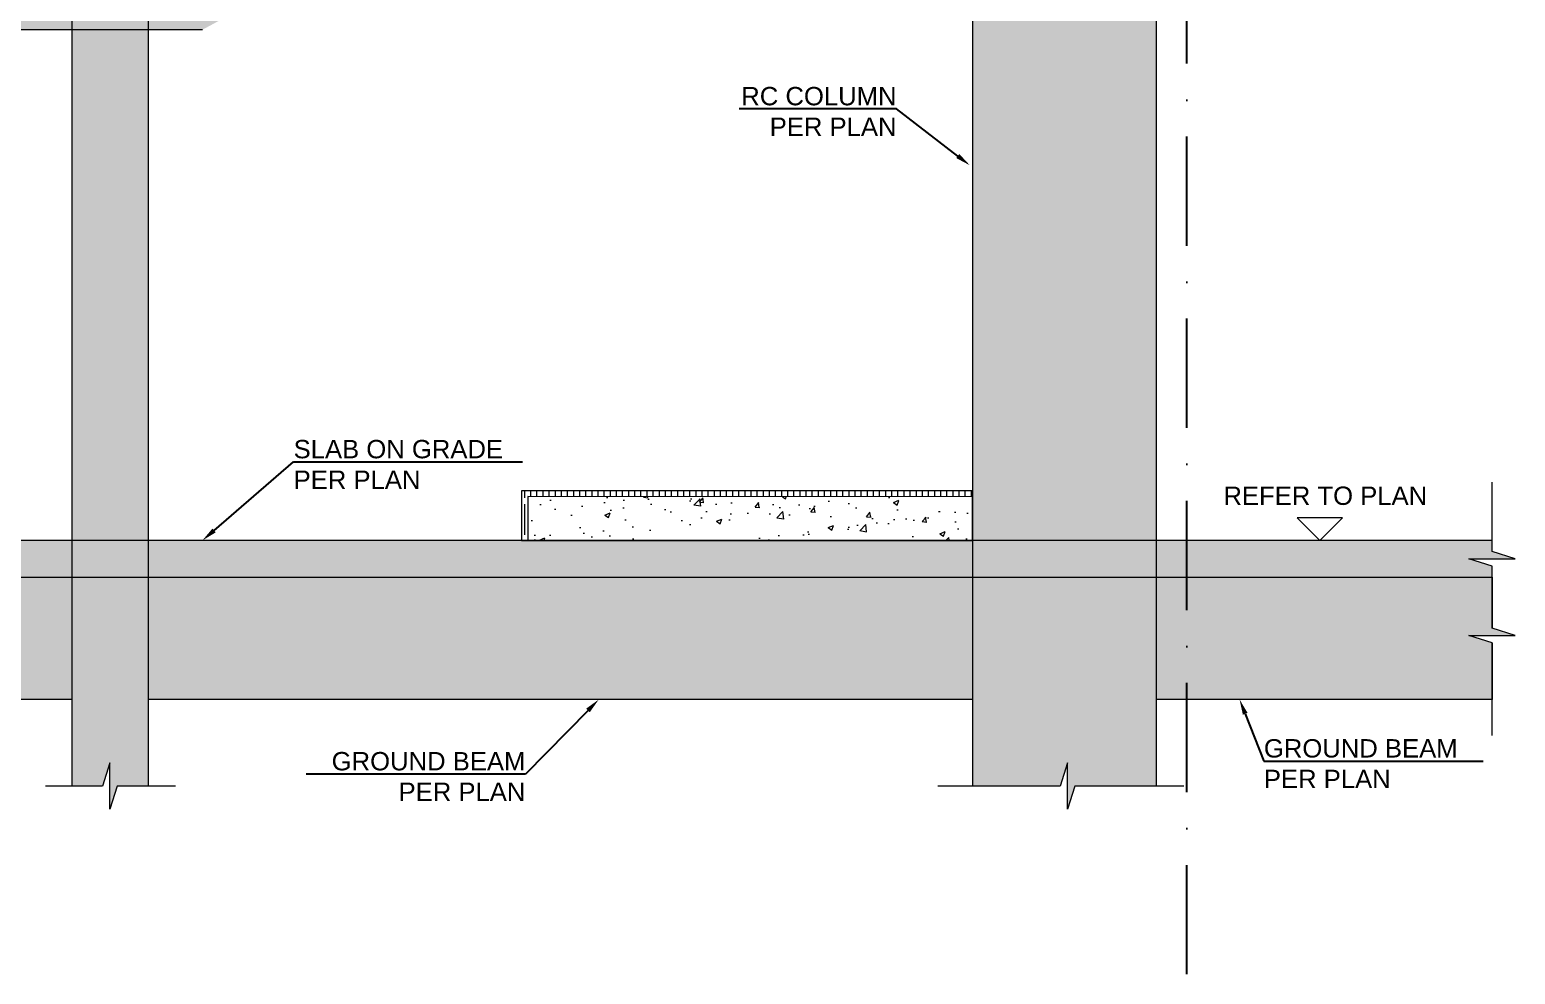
# Model space of a CAD drawing. Header units: millimetres. Extents: x -75675 to 439858, y -36597 to -1720.
# Drawn here: x 435002 to 439858, y -36597 to -33509 of the extents above; entities that cross this region are included whole.
import ezdxf
from ezdxf import colors
from ezdxf.entities.mleader import LeaderData, LeaderLine
from ezdxf.math import Vec2, Vec3

# ---------------------------------------------------------------- set-up
doc = ezdxf.new("R2010")
doc.units = ezdxf.units.MM
doc.header["$LTSCALE"] = 75
doc.linetypes.add('Dash Dot 3_16_', pattern=[7.9375, 4.7625, -1.5875, 0, -1.5875])
doc.layers.add('00_A_GRIDS.3D', color=7, linetype='Continuous')
doc.layers.add('05_DIMENSION_SETTING OUT EXTERIOR.DIM', color=7, linetype='Continuous')
for name, color, linetype, lineweight in [('A-ANNO-DIMS', 211, 'Continuous', 9), ('G-ANNO-SYMB', 111, 'Continuous', 9), ('S-HATCH', 8, 'Continuous', 9), ('S-Slab', 3, 'Continuous', 13)]:
    doc.layers.add(name, color=color, linetype=linetype, lineweight=lineweight)
doc.styles.add('GENERATED_STYLE_1', font='arial.ttf')

msp = doc.modelspace()

# ---------------------------------------------------------------- hatches: boundary and pattern name
at = {"layer": 'S-HATCH', "transparency": 33554687}
h = msp.add_hatch(color=9, dxfattribs=at)
h.dxf.hatch_style = 1
h.paths.add_polyline_path([(430784.4368269247, -35298.71061162238), (430184.4368269247, -35298.71061162238), (430184.4368269247, -35981.51913358457), (430470.6161879214, -35981.51913358457), (430494.661305851, -35905.79905212112), (430494.661305851, -35981.51913358457), (430494.661305851, -36057.23921504588), (430518.7064237805, -35981.51913358457), (430784.4368269247, -35981.51913358457)])
h.paths.add_polyline_path([(430784.4368269247, -30865.79909776555), (430759.130306588, -30865.79909776555), (430759.130306588, -30766.21055580783), (430784.4368269247, -30766.21055580783), (430784.4368269247, -26987.51590946317), (430518.7064237805, -26987.51590946317), (430494.661305851, -27063.23599092447), (430494.661305851, -26987.51590946317), (430494.661305851, -26911.79582799971), (430470.6161879214, -26987.51590946317), (430184.4368269247, -26987.51590946317), (430184.4368269247, -31107.87721626773), (430459.3759047244, -31107.87721626773), (430459.3759047244, -31207.46575822544), (430184.4368269247, -31207.46575822544), (430184.4368269247, -35016.71058384514), (430784.4368269247, -35016.21058246188), (430784.4368269247, -34853.21055442458), (430784.4368269247, -34853.71055580783)])
h.paths.add_polyline_path([(430459.130306588, -31036.63243109888), (430459.130306588, -30937.04388914116), (430759.3759047244, -30937.04388914116), (430759.3759047244, -31036.63243109888)], flags=16)
h.paths.add_polyline_path([(430479.130306588, -31016.63243109888), (430479.130306588, -30957.04388914116), (430739.3759047244, -30957.04388914116), (430739.3759047244, -31016.63243109888)], flags=0)
h.paths.add_polyline_path([(438684.0058361439, -27449.13242489211), (438409.130332299, -27449.13242489211), (438409.130332299, -27349.54388293439), (438684.0058361439, -27349.54388293439), (438684.0058361439, -26987.51590946317), (438418.2754329998, -26987.51590946317), (438394.2303150702, -27063.23599092447), (438394.2303150702, -26987.51590946317), (438394.2303150702, -26911.79582799971), (438370.1851971406, -26987.51590946317), (438084.0058361439, -26987.51590946317), (438084.0058361439, -27691.21055580783), (438109.3759304354, -27691.21055580783), (438109.3759304354, -27790.79909776555), (438084.0058361439, -27790.79909776555), (438084.0058361439, -31765.21056236435), (438109.7078053491, -31765.21056236435), (438109.7078053491, -31864.79910432207), (438084.0058361439, -31864.79910432207), (438084.0058361439, -35178.71061162238), (438684.0058361439, -35178.71061162238), (438684.0058361439, -31539.79910876909), (438409.4622072127, -31539.79910876909), (438409.4622072127, -31440.21056681137), (438684.0058361439, -31440.21056681137)])
h.paths.add_polyline_path([(438409.7078053491, -31602.71055580783), (438409.7078053491, -31702.29909776555), (438109.4622072127, -31702.29909776555), (438109.4622072127, -31602.71055580783)], flags=16)
h.paths.add_polyline_path([(438389.7078053491, -31622.71055580783), (438389.7078053491, -31682.29909950373), (438129.4622072127, -31682.29909950373), (438129.4622072127, -31622.71055580783)], flags=0)
h.paths.add_polyline_path([(438109.130332299, -27619.96575822544), (438109.130332299, -27520.37721626773), (438409.3759304354, -27520.37721626773), (438409.3759304354, -27619.96575822544)], flags=16)
h.paths.add_polyline_path([(438129.130332299, -27599.96575822544), (438129.130332299, -27540.37721626773), (438389.3759304354, -27540.37721626773), (438389.3759304354, -27599.96575822544)], flags=0)
h.paths.add_polyline_path([(438684.0058361439, -35298.71061162239), (438084.0058361439, -35298.71061162239), (438084.0058361439, -35981.51913358457), (438370.1851971406, -35981.51913358457), (438394.2303150702, -35905.79905212112), (438394.2303150702, -35981.51913358457), (438394.2303150702, -36057.23921504588), (438418.2754329998, -35981.51913358457), (438684.0058361439, -35981.51913358457)])
h = msp.add_hatch(color=9, dxfattribs=at)
h.dxf.hatch_style = 1
h.paths.add_polyline_path([(433729.1302892587, -35298.71061162238), (433479.1302892587, -35298.71061162238), (433479.1302892587, -35981.51913358457), (433579.7377942951, -35981.51913358457), (433603.7829122246, -35905.79905212112), (433603.7829122246, -35981.51913358457), (433603.7829122246, -36057.23921504588), (433627.8280301542, -35981.51913358457), (433729.1302892587, -35981.51913358457)])
h.paths.add_polyline_path([(435139.3758873952, -35981.51913358457), (435239.9833924315, -35981.51913358457), (435264.0285103611, -35905.79905212112), (435264.0285103611, -35981.51913358457), (435264.0285103611, -36057.23921504588), (435288.0736282907, -35981.51913358457), (435389.3758873952, -35981.51913358457), (435389.3758873952, -35298.71061162239), (435139.3758873952, -35298.71061162239)])
h.paths.add_polyline_path([(435139.3758873952, -35178.71061162238), (435389.3758873952, -35178.71061162238), (435389.3758873952, -33184.79909950373), (435139.3758873952, -33184.79909950373)])
h.paths.add_polyline_path([(433479.1302892587, -34853.71055580783), (433729.1302892587, -34853.71055580783), (433729.1302892587, -33814.79909776555), (433479.1302892587, -33814.79909776555)])
h.paths.add_polyline_path([(433729.1302892587, -29638.50482476704), (433479.1302892587, -29755.37133947235), (433479.1302892587, -33715.21055580783), (433729.1302892587, -33715.21055580783)])
h.paths.add_polyline_path([(435389.3758873952, -29638.50482765578), (435139.3758873952, -29638.50482765578), (435139.3758873952, -33065.21055580783), (435389.3758873952, -33065.21055580783)])
h = msp.add_hatch(color=256, dxfattribs=at)
h.dxf.hatch_style = 1
h.paths.add_polyline_path([(433479.1302892587, -34233.71530951512), (433479.1302892587, -33814.79909776555), (433459.46216166, -33814.79909776555), (433459.46216166, -33715.21055580783), (433479.1302892587, -33715.21055580783), (433479.1302892587, -33437.620239225), (430864.8097032445, -34853.71055580783), (432334.5236800382, -34853.71055580783)])
h.paths.add_polyline_path([(433159.7077597964, -34139.79910432207), (432859.46216166, -34139.79910432207), (432859.46216166, -34040.21056236435), (433159.7077597964, -34040.21056236435)], flags=16)
h.paths.add_polyline_path([(433139.7077597964, -34119.79909950373), (432879.46216166, -34119.79909950373), (432879.46216166, -34060.21056236435), (433139.7077597964, -34060.21056236435)], flags=0)
h.paths.add_polyline_path([(433159.46216166, -33977.29910432207), (433159.46216166, -33877.71056236435), (433459.7077597964, -33877.71056236435), (433459.7077597964, -33977.29910432207)], flags=16)
h.paths.add_polyline_path([(433179.46216166, -33957.29909950373), (433179.46216166, -33897.71056236435), (433439.7077597964, -33897.71056236435), (433439.7077597964, -33957.29909950373)], flags=0)
h.paths.add_polyline_path([(432859.7077597964, -34302.29909776555), (432559.46216166, -34302.29909776555), (432559.46216166, -34202.71055580783), (432859.7077597964, -34202.71055580783)], flags=16)
h.paths.add_polyline_path([(432839.7077597964, -34282.29909776555), (432579.46216166, -34282.29909776555), (432579.46216166, -34222.71055580783), (432839.7077597964, -34222.71055580783)], flags=0)
h.paths.add_polyline_path([(432559.7077597964, -34365.21055580783), (432559.7077597964, -34464.79909776555), (432259.46216166, -34464.79909776555), (432259.46216166, -34365.21055580783)], flags=16)
h.paths.add_polyline_path([(432539.7077597964, -34385.21055580783), (432539.7077597964, -34444.79909776555), (432279.46216166, -34444.79909776555), (432279.46216166, -34385.21055580783)], flags=0)
h.paths.add_polyline_path([(432259.7077597964, -34527.71055580783), (432259.7077597964, -34627.29909776555), (431959.46216166, -34627.29909776555), (431959.46216166, -34527.71055580783)], flags=16)
h.paths.add_polyline_path([(432239.7077597964, -34547.71055580783), (432239.7077597964, -34607.29909776555), (431979.46216166, -34607.29909776555), (431979.46216166, -34547.71055580783)], flags=0)
h.paths.add_polyline_path([(431959.7077597964, -34690.21055580783), (431959.7077597964, -34789.79909776555), (431659.46216166, -34789.79909776555), (431659.46216166, -34690.21055580783)], flags=16)
h.paths.add_polyline_path([(431939.7077597964, -34710.21055580783), (431939.7077597964, -34769.79909776555), (431679.46216166, -34769.79909776555), (431679.46216166, -34710.21055580783)], flags=0)
h.paths.add_polyline_path([(434816.7821268784, -33509.15389790171), (435139.3758873952, -33509.15389790172), (435139.3758873952, -33184.79909950373), (434659.46216166, -33184.79909950373), (434659.46216166, -33065.21055580783), (435139.3758873952, -33065.21055580783), (435139.3758873952, -32809.15389790172), (434639.3758431604, -32809.15389790172), (433729.1302892587, -33302.20357263878), (433729.1302892587, -33715.21055580783), (433759.7077597964, -33715.21055580783), (433759.7077597964, -33814.79909776555), (433729.1302892587, -33814.79909776555), (433729.1302892587, -34098.29864292891)])
h.paths.add_polyline_path([(434059.46216166, -33489.79909776555), (434059.46216166, -33390.21055580783), (434359.7077597964, -33390.21055580783), (434359.7077597964, -33489.79909776555)], flags=16)
h.paths.add_polyline_path([(434079.46216166, -33469.79909950373), (434079.46216166, -33410.21055580783), (434339.7077597964, -33410.21055580783), (434339.7077597964, -33469.79909950373)], flags=0)
h.paths.add_polyline_path([(434059.7077597964, -33652.29909776555), (433759.46216166, -33652.29909776555), (433759.46216166, -33552.71055580783), (434059.7077597964, -33552.71055580783)], flags=16)
h.paths.add_polyline_path([(434039.7077597964, -33632.29909950373), (433779.46216166, -33632.29909950373), (433779.46216166, -33572.71055580783), (434039.7077597964, -33572.71055580783)], flags=0)
h.paths.add_polyline_path([(434359.46216166, -33327.29909776555), (434359.46216166, -33227.71055580783), (434659.7077597964, -33227.71055580783), (434659.7077597964, -33327.29909776555)], flags=16)
h.paths.add_polyline_path([(434379.46216166, -33307.29909950373), (434379.46216166, -33247.71055580783), (434639.7077597964, -33247.71055580783), (434639.7077597964, -33307.29909950373)], flags=0)
h.paths.add_polyline_path([(438084.0058361439, -32145.65775087167), (438084.0058361439, -31864.79910432207), (437809.4622072127, -31864.79910432207), (437809.4622072127, -31765.21056236435), (438084.0058361439, -31765.21056236435), (438084.0058361439, -31349.56268115365), (435389.3758873952, -32809.15389790172), (435389.3758873952, -33065.21055580783), (435709.7077597964, -33065.21055580783), (435709.7077597964, -33184.79909950373), (435389.3758873952, -33184.79909950373), (435389.3758873952, -33509.15389790172), (435566.7821706189, -33509.15389790172)])
h.paths.add_polyline_path([(435709.4622072127, -33002.29909776555), (435709.4622072127, -32902.71055580783), (436009.7078053491, -32902.71055580783), (436009.7078053491, -33002.29909776555)], flags=16)
h.paths.add_polyline_path([(435729.4622072127, -32982.29909950373), (435729.4622072127, -32922.71055580783), (435989.7078053491, -32922.71055580783), (435989.7078053491, -32982.29909950373)], flags=0)
h.paths.add_polyline_path([(436009.4622072127, -32839.79909776555), (436009.4622072127, -32740.21055580783), (436309.7078053491, -32740.21055580783), (436309.7078053491, -32839.79909776555)], flags=16)
h.paths.add_polyline_path([(436029.4622072127, -32819.79909950373), (436029.4622072127, -32760.21055580783), (436289.7078053491, -32760.21055580783), (436289.7078053491, -32819.79909950373)], flags=0)
h.paths.add_polyline_path([(436309.4622072127, -32677.29909776555), (436309.4622072127, -32577.71055580783), (436609.7078053491, -32577.71055580783), (436609.7078053491, -32677.29909776555)], flags=16)
h.paths.add_polyline_path([(436329.4622072127, -32657.29909950373), (436329.4622072127, -32597.71055580783), (436589.7078053491, -32597.71055580783), (436589.7078053491, -32657.29909950373)], flags=0)
h.paths.add_polyline_path([(436609.4622072127, -32514.79909776555), (436609.4622072127, -32415.21055580783), (436909.7078053491, -32415.21055580783), (436909.7078053491, -32514.79909776555)], flags=16)
h.paths.add_polyline_path([(436629.4622072127, -32494.79909950373), (436629.4622072127, -32435.21055580783), (436889.7078053491, -32435.21055580783), (436889.7078053491, -32494.79909950373)], flags=0)
h.paths.add_polyline_path([(436909.4622072127, -32352.29909776555), (436909.4622072127, -32252.71055580783), (437209.7078053491, -32252.71055580783), (437209.7078053491, -32352.29909776555)], flags=16)
h.paths.add_polyline_path([(436929.4622072127, -32332.29909950373), (436929.4622072127, -32272.71055580783), (437189.7078053491, -32272.71055580783), (437189.7078053491, -32332.29909950373)], flags=0)
h.paths.add_polyline_path([(437209.4622072127, -32189.79909776555), (437209.4622072127, -32090.21055580783), (437509.7078053491, -32090.21055580783), (437509.7078053491, -32189.79909776555)], flags=16)
h.paths.add_polyline_path([(437229.4622072127, -32169.79909950373), (437229.4622072127, -32110.21055580783), (437489.7078053491, -32110.21055580783), (437489.7078053491, -32169.79909950373)], flags=0)
h.paths.add_polyline_path([(437509.4622072127, -32027.29909776555), (437509.4622072127, -31927.71055580783), (437809.7078053491, -31927.71055580783), (437809.7078053491, -32027.29909776555)], flags=16)
h.paths.add_polyline_path([(437529.4622072127, -32007.29909950373), (437529.4622072127, -31947.71055580783), (437789.7078053491, -31947.71055580783), (437789.7078053491, -32007.29909950373)], flags=0)
at = {"layer": 'S-HATCH'}
h = msp.add_hatch(dxfattribs=at)
h.set_pattern_fill('GOST_WOOD', color=9, scale=10)
h.set_pattern_definition([(90, (0, 0), (60, -3.673940397442059e-15), [100, -20]), (90, (20, -20), (60, -3.673940397442059e-15), [60, -15, 30, -15]), (90, (40, -50), (60, -3.673940397442059e-15), [100, -20])])
h.paths.add_polyline_path([(436609.6680038546, -35178.71061162238), (438084.0058361439, -35178.71061162238), (438084.0058361439, -35035.960534249), (436629.6679539034, -35035.46053448573), (436629.6679539034, -35178.46061174075), (438084.0058361439, -35178.96061150402), (438084.0058361439, -35178.71061162238), (436609.6680038546, -35178.71061162238), (436609.6680038546, -35016.71058384514), (438084.0058361439, -35016.71058384514), (438084.0058361439, -35178.71061162238), (438084.0058361439, -35178.96061150402), (436629.6679539034, -35178.46061174075)])
h = msp.add_hatch(dxfattribs=at)
h.set_pattern_fill('AR-CONC', color=256)
h.set_pattern_definition([(49.99999999999999, (0, 0), (182.184668996004, -15.93908553890309), [19.05, -209.55]), (355, (0, 0), (-35.24342142496934, 191.0568452390351), [15.24, -167.64058417]), (100.4514447, (15.182007, -1.3282535), (146.9412470903533, 175.1177519121951), [16.1900088, -178.0902446]), (46.18420000000001, (0, 50.8), (271.0790408921299, -42.04232793272715), [28.575, -314.325]), (96.63555760999996, (22.5899, 47.2965), (237.404134051503, 247.4261245977215), [24.28502314, -267.13560816]), (351.1841511700001, (0, 50.8), (237.404134064977, 247.4261245855326), [22.85996707, -251.45973192]), (21, (25.4, 38.1), (151.6143912691325, -102.2651981870876), [19.05, -209.55]), (326.0000000000001, (25.4, 38.1), (61.80202834764707, 184.1879661223193), [15.24, -167.64]), (71.45144499999999, (38.0345326, 29.5779001), (213.4164192787161, 81.92276888590524), [16.1900088, -178.0899376]), (37.50000000000001, (0, 0), (3.088603250591817, 84.55503887315311), [0, -165.608, 0, -170.18, 0, -168.275]), (7.499999999999999, (0, 0), (66.81966251030575, 100.1805748181195), [0, -97.02799999999999, 0, -161.798, 0, -64.135]), (327.5, (-56.642, 0), (135.5905951668714, -5.728743992673444), [0, -63.5, 0, -198.12, 0, -262.89]), (317.5, (-82.042, 0), (148.129181386018, 25.42649103333303), [0, -82.55, 0, -131.572, 0, -186.69])])
h.paths.add_polyline_path([(436629.6679539034, -35178.21061185911), (438084.0058361439, -35178.71061162238), (438084.0058361439, -35035.960534249), (436629.6679539034, -35035.46053448573)])
for points in [[(439782.0883770812, -35178.71061162238), (429038.8061490178, -35178.71061162238), (429038.8061490178, -35214.6654936928), (429114.5262304812, -35238.71061162238), (428963.0860675565, -35238.71061162238), (429038.8061490178, -35262.75572955196), (429038.8061490178, -35298.71061162238), (439782.0883770812, -35298.71061162238), (439782.0883770812, -35262.75572955196), (439706.3682956199, -35238.71061162238), (439857.8084585447, -35238.71061162238), (439782.0883770812, -35214.6654936928)], [(439782.0883770812, -35698.71061162239), (439782.0883770812, -35513.72589012568), (439706.3682956199, -35489.6807721961), (439782.0883770812, -35489.6807721961), (439857.8084585447, -35489.6807721961), (439782.0883770812, -35465.63565426652), (439782.0883770812, -35298.71061162239), (438784.0058361439, -35298.71061162239), (438784.0058361439, -35698.71061162239)]]:
    msp.add_hatch(color=256, dxfattribs=at).paths.add_polyline_path(points)
at = {"layer": 'S-HATCH', "transparency": 33554687}
h = msp.add_hatch(color=256, dxfattribs=at)
h.dxf.hatch_style = 1
h.paths.add_polyline_path([(435139.3758873952, -35298.71061162239), (433729.1302892587, -35298.71061162238), (433729.1302892587, -35698.71061162238), (435139.3758873952, -35698.71061162238)])
h = msp.add_hatch(color=256, dxfattribs=at)
h.dxf.hatch_style = 1
h.paths.add_polyline_path([(438084.0058361439, -35298.71061162239), (435389.3758873952, -35298.71061162239), (435389.3758873952, -35698.71061162238), (438084.0058361439, -35698.71061162239)])
h = msp.add_hatch(color=256, dxfattribs=at)
h.dxf.hatch_style = 1
h.paths.add_polyline_path([(438784.0058361439, -35298.71061162239), (438684.0058361439, -35298.71061162239), (438684.0058361439, -35698.71061162239), (438784.0058361439, -35698.71061162239)])

# ---------------------------------------------------------------- linework, layer by layer
at = {"layer": '00_A_GRIDS.3D', "color": 1, "linetype": 'Dash Dot 3_16_'}
msp.add_line((438784.0058361439, -36596.94692274928), (438784.0058361439, -25834.9378334321), dxfattribs=at)
at = {"layer": 'G-ANNO-SYMB'}
msp.add_lwpolyline([(439218.8779626567, -35178.71061162238), (439293.058235178, -35104.53033910109), (439144.6976901354, -35104.53033910109)], close=True, dxfattribs=at)
at = {"layer": 'S-Slab'}
for p, q in [((438684.0058361439, -31539.79910876909), (438684.0058361439, -35981.51913358457)), ((438084.0058361439, -31864.79910432207), (438084.0058361439, -35981.51913358457)), ((435139.3758873952, -33184.79909950373), (435139.3758873952, -35981.51913358457)), ((435389.3758873952, -33184.79909950373), (435389.3758873952, -35981.51913358457)), ((435566.7821706189, -33509.15389790172), (434816.7821268784, -33509.15389790172))]:
    msp.add_line(p, q, dxfattribs=at)
for points in [[(439782.0883770812, -35465.63565426652), (439782.0883770812, -35262.75572955196), (439706.3682956199, -35238.71061162238), (439782.0883770812, -35238.71061162238), (439857.8084585447, -35238.71061162238), (439782.0883770812, -35214.6654936928), (439782.0883770812, -34987.74045104866)], [(439782.0883770812, -35214.6654936928), (439782.0883770812, -35178.71061162238), (429038.8061490178, -35178.71061162238), (429038.8061490178, -35214.6654936928)], [(429038.8061490178, -35262.75572955196), (429038.8061490178, -35298.71061162238), (439782.0883770812, -35298.71061162238), (439782.0883770812, -35262.75572955196)], [(429038.8061490178, -35465.63565426652), (429038.8061490178, -35298.71061162238), (439782.0883770812, -35298.71061162239), (439782.0883770812, -35465.63565426652)], [(439782.0883770812, -35816.57400717919), (439782.0883770812, -35513.72589012568), (439706.3682956199, -35489.6807721961), (439782.0883770812, -35489.6807721961), (439857.8084585447, -35489.6807721961), (439782.0883770812, -35465.63565426652), (439782.0883770812, -35262.75572955196)], [(439782.0883770812, -35513.72589012568), (439782.0883770812, -35698.71061162239), (438684.0058361439, -35698.71061162239)], [(435139.3758873952, -35698.71061162238), (433729.1302892587, -35698.71061162238)], [(438084.0058361439, -35698.71061162239), (435389.3758873952, -35698.71061162238)], [(435478.8733675167, -35981.51913358457), (435288.0736282907, -35981.51913358457), (435264.0285103611, -36057.23921504588), (435264.0285103611, -35981.51913358457), (435264.0285103611, -35905.79905212112), (435239.9833924315, -35981.51913358457), (435053.6341859258, -35981.51913358457)], [(438774.5384177914, -35981.51913358457), (438418.2754329998, -35981.51913358457), (438394.2303150702, -36057.23921504588), (438394.2303150702, -35981.51913358457), (438394.2303150702, -35905.79905212112), (438370.1851971406, -35981.51913358457), (437970.5433148218, -35981.51913358457)]]:
    msp.add_lwpolyline(points, dxfattribs=at)
for points in [[(436609.6680038546, -35178.71061162238), (438084.0058361439, -35178.71061162238), (438084.0058361439, -35016.71058384514), (436609.6680038546, -35016.71058384514)], [(436629.6679539034, -35178.46061174075), (438084.0058361439, -35178.96061150402), (438084.0058361439, -35035.960534249), (436629.6679539034, -35035.46053448573)]]:
    msp.add_lwpolyline(points, close=True, dxfattribs=at)

# ---------------------------------------------------------------- texts
at = {"layer": '05_DIMENSION_SETTING OUT EXTERIOR.DIM', "color": 2, "lineweight": 25, "insert": (438903.8610660848, -35063.43086012099), "char_height": 60, "attachment_point": 7, "style": 'GENERATED_STYLE_1'}
msp.add_mtext('\\A1;REFER TO PLAN', dxfattribs=at)

# ---------------------------------------------------------------- leaders
at = {"layer": 'A-ANNO-DIMS'}
ml = msp.add_multileader_mtext('Standard', dxfattribs=at)
ml.set_content('RC COLUMN PER PLAN', color=256, style='GENERATED_STYLE_1')
ml.set_leader_properties()
ml.build(insert=Vec2(0, 0))
ml.multileader.update_dxf_attribs({"text_right_attachment_type": 6, "dogleg_length": 0.36, "arrow_head_size": 50})
ctx = ml.context
ctx.base_point, ctx.char_height, ctx.arrow_head_size, ctx.landing_gap_size, ctx.plane_origin = Vec3(437341.0940037042, -33726.29027133668), 60, 50, 0.09, Vec3(437144.1993131593, -33992.35766590676)
ctx.right_attachment, ctx.text_align_type = 6, 2
notes = []
notes.append((ctx, [(1, (1, 1, 0), (437835.3940582745, -33768.26980748947), (-1, 0), 1.396927018504357e-11, [(0, [(438075.0044868573, -33952.47031199571)], 0, [])])]))
ctx.mtext.insert, ctx.mtext.width, ctx.mtext.alignment, ctx.mtext.flow_direction = Vec3(437835.3040582745, -33696.26980748947), 509.2439623459472, 3, 5
ml = msp.add_multileader_mtext('Standard', dxfattribs=at)
ml.set_content('SLAB ON GRADE PER PLAN', color=256, style='GENERATED_STYLE_1')
ml.set_leader_properties()
ml.build(insert=Vec2(0, 0))
ml.multileader.update_dxf_attribs({"text_left_attachment_type": 6, "text_right_attachment_type": 6, "dogleg_length": 0.36, "arrow_head_size": 50})
ctx = ml.context
ctx.base_point, ctx.char_height, ctx.arrow_head_size, ctx.landing_gap_size, ctx.plane_origin = Vec3(435864.4899428692, -34922.14765557338), 60, 50, 0.09, Vec3(435667.5952523244, -35188.21505014347)
ctx.left_attachment, ctx.right_attachment = 6, 6
notes.append((ctx, [(0, (1, 1, 0), (435864.4899428692, -34922.14765557338), (1, 0), 1.396927018504357e-11, [(0, [(435566.6236738184, -35178.71061162238)], 0, [])])]))
ctx.mtext.insert, ctx.mtext.width, ctx.mtext.flow_direction = Vec3(435864.5799428693, -34850.14765557338), 740.1895920045904, 5
ml = msp.add_multileader_mtext('Standard', dxfattribs=at)
ml.set_content('GROUND BEAM PER PLAN', color=256, style='GENERATED_STYLE_1')
ml.set_leader_properties()
ml.build(insert=Vec2(0, 0))
ml.multileader.update_dxf_attribs({"text_right_attachment_type": 6, "dogleg_length": 0.36, "arrow_head_size": 50})
ctx = ml.context
ctx.base_point, ctx.char_height, ctx.arrow_head_size, ctx.landing_gap_size, ctx.plane_origin = Vec3(435999.5304918043, -35900.33689383732), 60, 50, 0.09, Vec3(435931.0669063072, -36166.4042884074)
ctx.right_attachment, ctx.text_align_type = 6, 2
notes.append((ctx, [(1, (1, 1, 0), (436622.2616514223, -35942.31642999011), (-1, 0), 1.396927018504357e-11, [(0, [(436861.8720800052, -35698.71061162238)], 0, [])])]))
ctx.mtext.insert, ctx.mtext.width, ctx.mtext.alignment, ctx.mtext.flow_direction = Vec3(436622.1716514223, -35870.31642999011), 709.2862141499177, 3, 5
ml = msp.add_multileader_mtext('Standard', dxfattribs=at)
ml.set_content('GROUND BEAM PER PLAN', color=256, style='GENERATED_STYLE_1')
ml.set_leader_properties()
ml.build(insert=Vec2(0, 0))
ml.multileader.update_dxf_attribs({"text_left_attachment_type": 6, "text_right_attachment_type": 6, "dogleg_length": 0.36, "arrow_head_size": 50})
ctx = ml.context
ctx.base_point, ctx.char_height, ctx.arrow_head_size, ctx.landing_gap_size, ctx.plane_origin = Vec3(439035.9560674412, -35900.33689383732), 60, 50, 0.09, Vec3(438967.4924819441, -36166.4042884074)
ctx.left_attachment, ctx.right_attachment = 6, 6
notes.append((ctx, [(0, (1, 1, 0), (439035.9560674412, -35900.33689383732), (1, 0), 1.396927018504357e-11, [(0, [(438956.6321762209, -35698.71061162239)], 0, [])])]))
ctx.mtext.insert, ctx.mtext.width, ctx.mtext.flow_direction = Vec3(439036.0460674412, -35828.33689383732), 709.2862141499177, 5
for ctx, leaders in notes:
    for number, flags, end, landing, length, lines in leaders:
        leader = LeaderData()
        leader.index, (leader.has_last_leader_line, leader.has_dogleg_vector, leader.attachment_direction) = number, flags
        leader.last_leader_point, leader.dogleg_vector, leader.dogleg_length = Vec3(end), Vec3(landing), length
        for number, points, colour, breaks in lines:
            line = LeaderLine()
            line.index, line.vertices, line.color, line.breaks = number, Vec3.list(points), colors.encode_raw_color(colour), breaks
            leader.lines.append(line)
        ctx.leaders.append(leader)

doc.saveas('drawing.dxf')
